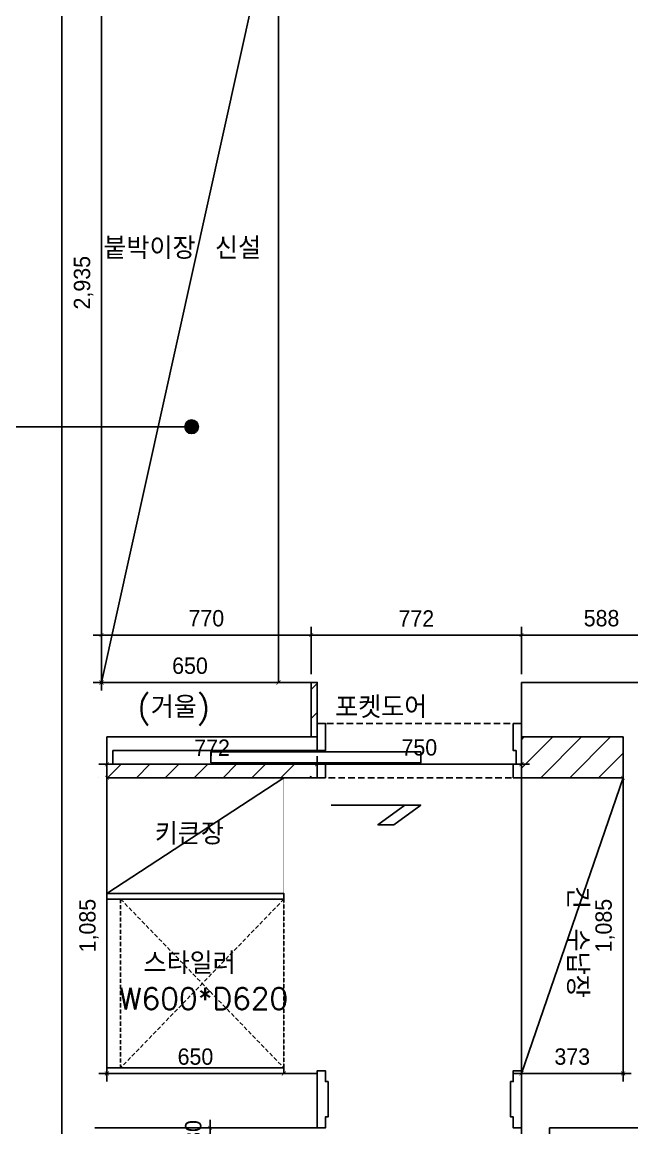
# Model space of a CAD drawing. Header units: inches. Extents: x 4000 to 56200, y 2703 to 36422.
# Drawn here: x 9470 to 11709, y 11211 to 15270 of the extents above; entities that cross this region are included whole.
import ezdxf

# ---------------------------------------------------------------- set-up
doc = ezdxf.new("R2010")
doc.units = ezdxf.units.IN
doc.header["$LTSCALE"] = 30
doc.header["$MEASUREMENT"] = 0
doc.linetypes.add('DASHED', pattern=[0.75, 0.5, -0.25])
doc.linetypes.add('DH-HID2', pattern=[1.2, 0.8, -0.4])
for name, color, linetype in [('0-ELC TEXT', 7, 'Continuous'), ('03-WAL NEW', 3, 'Continuous'), ('06-C-천장', 4, 'Continuous'), ('06-FUR', 6, 'Continuous'), ('07-DIM', 5, 'Continuous'), ('07-DIM WAL', 5, 'Continuous'), ('CO-DO-FR', 7, 'Continuous'), ('CO-DOOR', 8, 'Continuous'), ('FUR', 8, 'DASHED'), ('도면층2', 2, 'Continuous')]:
    doc.layers.add(name, color=color, linetype=linetype)
doc.styles.add('HY 울릉도 L', font='')
doc.styles.get("Standard").update_dxf_attribs({"font": 'txt.shx', "bigfont": 'whgtxt.shx'})
doc.styles.get('HY 울릉도 L').set_extended_font_data('HY울릉도L')
doc.dimstyles.new('30-', dxfattribs={"dimscale": 30, "dimtxt": 2, "dimasz": 1, "dimexe": 1, "dimexo": 1, "dimgap": 1, "dimtad": 1, "dimdec": 0, "dimrnd": 0.05, "dimdsep": 46, "dimlunit": 6, "dimtxsty": 'HY 울릉도 L', "dimblk": 'ARCHTICK', "dimcen": 2.5, "dimdle": 1, "dimclrd": 133, "dimclre": 133, "dimclrt": 30, "dimadec": 0, "dimazin": 0, "dimtfac": 1, "dimtdec": 0, "dimtix": 1, "dimtmove": 2, "dimatfit": 3, "dimldrblk": 'ARCHTICK', "dimfxl": 1, "dimlwd": -1, "dimlwe": -1, "dimarcsym": 0})
pattern_1 = [(45, (-3561, -18986.44), (-53.03301, 53.03301), [])]

# ---------------------------------------------------------------- blocks, each defined once
blk = doc.blocks.new('도남e편한108-1003')
at = {"layer": '도면층2'}
for p, q in [((13177.7, 37571.9), (13177.7, 25896.9)), ((13322.7, 34966.9), (13322.7, 31831.9)), ((14092.7, 31831.9), (13322.7, 31831.9)), ((14092.7, 31831.9), (14092.7, 31631.9)), ((14864.7, 31831.9), (14864.7, 31631.9)), ((15452.7, 31831.9), (14864.7, 31831.9)), ((14092.7, 31631.9), (13342.7, 31631.9)), ((13342.7, 31631.9), (13342.7, 30396.9)), ((15237.7, 31631.9), (14864.7, 31631.9)), ((15237.7, 30396.9), (15237.7, 31631.9)), ((14114.7, 30396.9), (13342.7, 30396.9)), ((14114.7, 30196.9), (14114.7, 30396.9)), ((14114.7, 30196.9), (14114.7, 30396.9)), ((15237.7, 30396.9), (14864.7, 30396.9)), ((14864.7, 27446.9), (14864.7, 30396.9)), ((14864.7, 30196.9), (14864.7, 30396.9)), ((14114.7, 30196.9), (13297.7, 30196.9)), ((15302.7, 30196.9), (14967.7, 30196.9)), ((14967.7, 30196.9), (14967.7, 27211.9))]:
    blk.add_line(p, q, dxfattribs=at)
blk = doc.blocks.new('_ARCHTICK')
at = {"color": 0, "linetype": 'ByBlock', "const_width": 0.075}
blk.add_lwpolyline([(-0.25, -0.25), (0.25, 0.25)], dxfattribs=at)
blk = doc.blocks.new('*D83')
at = {"layer": '07-DIM', "color": 133, "transparency": 16777216}
for p, q in [((9761.7, 15810.5), (9761.7, 12815.5)), ((9731.7, 15780.5), (9731.7, 15780.5)), ((9731.7, 12845.5), (9731.7, 12845.5))]:
    blk.add_line(p, q, dxfattribs=at)
at = {"layer": 'Defpoints', "color": 0, "transparency": 16777216}
for p in [(9761.7, 15780.5), (9761.7, 12845.5), (9761.7, 12845.5)]:
    blk.add_point(p, dxfattribs=at)
at = {"layer": '07-DIM', "color": 133, "transparency": 16777216, "xscale": 30, "yscale": 30, "zscale": 30}
for p, rotation in [((9761.7, 15780.5), 90), ((9761.7, 12845.5), 270)]:
    blk.add_blockref('_ARCHTICK', p, dxfattribs=dict(at, rotation=rotation))
at = {"layer": '07-DIM', "color": 30, "transparency": 16777216, "insert": (9695.7, 14313), "char_height": 60, "attachment_point": 5, "rotation": 90, "style": 'HY 울릉도 L'}
blk.add_mtext('2,935', dxfattribs=at)
blk = doc.blocks.new('*D84')
at = {"layer": '07-DIM', "color": 133, "transparency": 16777216}
blk.add_line((9731.7, 12845.5), (10441.7, 12845.5), dxfattribs=at)
at = {"layer": 'Defpoints', "color": 0, "transparency": 16777216}
for p in [(9761.7, 12845.5), (10411.7, 12845.5), (10411.7, 12845.5)]:
    blk.add_point(p, dxfattribs=at)
at = {"layer": '07-DIM', "color": 133, "transparency": 16777216, "xscale": 30, "yscale": 30, "zscale": 30, "rotation": 180}
blk.add_blockref('_ARCHTICK', (9761.7, 12845.5), dxfattribs=at)
at = {"layer": '07-DIM', "color": 133, "transparency": 16777216, "xscale": 30, "yscale": 30, "zscale": 30}
blk.add_blockref('_ARCHTICK', (10411.7, 12845.5), dxfattribs=at)
at = {"layer": '07-DIM', "color": 30, "transparency": 16777216, "insert": (10086.7, 12906.8), "char_height": 60, "attachment_point": 5, "style": 'HY 울릉도 L'}
blk.add_mtext('650', dxfattribs=at)
blk = doc.blocks.new('*D85')
at = {"layer": '07-DIM', "color": 133, "transparency": 16777216}
for p, q in [((9781.7, 12525.5), (9781.7, 11380.5)), ((9751.7, 12495.5), (9751.7, 12495.5)), ((9751.7, 11410.5), (9751.7, 11410.5))]:
    blk.add_line(p, q, dxfattribs=at)
at = {"layer": 'Defpoints', "color": 0, "transparency": 16777216}
for p in [(9781.7, 12495.5), (9781.7, 11410.5), (9781.7, 11410.5)]:
    blk.add_point(p, dxfattribs=at)
at = {"layer": '07-DIM', "color": 133, "transparency": 16777216, "xscale": 30, "yscale": 30, "zscale": 30}
for p, rotation in [((9781.7, 12495.5), 90), ((9781.7, 11410.5), 270)]:
    blk.add_blockref('_ARCHTICK', p, dxfattribs=dict(at, rotation=rotation))
at = {"layer": '07-DIM', "color": 30, "transparency": 16777216, "insert": (9715.7, 11953), "char_height": 60, "attachment_point": 5, "rotation": 90, "style": 'HY 울릉도 L'}
blk.add_mtext('1,085', dxfattribs=at)
blk = doc.blocks.new('*D86')
at = {"layer": '07-DIM', "color": 133, "transparency": 16777216}
for p, q in [((9751.7, 11410.5), (10461.7, 11410.5)), ((9781.7, 11440.5), (9781.7, 11440.5)), ((10431.7, 11440.5), (10431.7, 11440.5))]:
    blk.add_line(p, q, dxfattribs=at)
at = {"layer": 'Defpoints', "color": 0, "transparency": 16777216}
for p in [(9781.7, 11410.5), (10431.7, 11410.5), (10431.7, 11410.5)]:
    blk.add_point(p, dxfattribs=at)
at = {"layer": '07-DIM', "color": 133, "transparency": 16777216, "xscale": 30, "yscale": 30, "zscale": 30, "rotation": 180}
blk.add_blockref('_ARCHTICK', (9781.7, 11410.5), dxfattribs=at)
at = {"layer": '07-DIM', "color": 133, "transparency": 16777216, "xscale": 30, "yscale": 30, "zscale": 30}
blk.add_blockref('_ARCHTICK', (10431.7, 11410.5), dxfattribs=at)
at = {"layer": '07-DIM', "color": 30, "transparency": 16777216, "insert": (10106.7, 11471.8), "char_height": 60, "attachment_point": 5, "style": 'HY 울릉도 L'}
blk.add_mtext('650', dxfattribs=at)
blk = doc.blocks.new('*D87')
at = {"layer": '07-DIM', "color": 133, "transparency": 16777216}
for p, q in [((11706.7, 11410.5), (11273.7, 11410.5)), ((11303.7, 11440.5), (11303.7, 11440.5)), ((11676.7, 11440.5), (11676.7, 11440.5))]:
    blk.add_line(p, q, dxfattribs=at)
at = {"layer": 'Defpoints', "color": 0, "transparency": 16777216}
for p in [(11303.7, 11410.5), (11303.7, 11410.5), (11676.7, 11410.5)]:
    blk.add_point(p, dxfattribs=at)
at = {"layer": '07-DIM', "color": 133, "transparency": 16777216, "xscale": 30, "yscale": 30, "zscale": 30, "rotation": 180}
blk.add_blockref('_ARCHTICK', (11303.7, 11410.5), dxfattribs=at)
at = {"layer": '07-DIM', "color": 133, "transparency": 16777216, "xscale": 30, "yscale": 30, "zscale": 30}
blk.add_blockref('_ARCHTICK', (11676.7, 11410.5), dxfattribs=at)
at = {"layer": '07-DIM', "color": 30, "transparency": 16777216, "insert": (11490.2, 11471.9), "char_height": 60, "attachment_point": 5, "style": 'HY 울릉도 L'}
blk.add_mtext('373', dxfattribs=at)
blk = doc.blocks.new('*D88')
at = {"layer": '07-DIM', "color": 133, "transparency": 16777216}
for p, q in [((11676.7, 12525.5), (11676.7, 11380.5)), ((11646.7, 12495.5), (11646.7, 12495.5)), ((11646.7, 11410.5), (11646.7, 11410.5))]:
    blk.add_line(p, q, dxfattribs=at)
at = {"layer": 'Defpoints', "color": 0, "transparency": 16777216}
for p in [(11676.7, 12495.5), (11676.7, 11410.5), (11676.7, 11410.5)]:
    blk.add_point(p, dxfattribs=at)
at = {"layer": '07-DIM', "color": 133, "transparency": 16777216, "xscale": 30, "yscale": 30, "zscale": 30}
for p, rotation in [((11676.7, 12495.5), 90), ((11676.7, 11410.5), 270)]:
    blk.add_blockref('_ARCHTICK', p, dxfattribs=dict(at, rotation=rotation))
at = {"layer": '07-DIM', "color": 30, "transparency": 16777216, "insert": (11610.7, 11953), "char_height": 60, "attachment_point": 5, "rotation": 90, "style": 'HY 울릉도 L'}
blk.add_mtext('1,085', dxfattribs=at)
blk = doc.blocks.new('*D92')
at = {"layer": '07-DIM', "color": 133, "transparency": 16777216}
for p, q in [((10531.7, 12875.5), (10531.7, 13049.8)), ((11303.7, 12875.5), (11303.7, 13049.8)), ((11333.7, 13019.8), (10501.7, 13019.8))]:
    blk.add_line(p, q, dxfattribs=at)
at = {"layer": 'Defpoints', "color": 0, "transparency": 16777216}
for p in [(10531.7, 13019.8), (10531.7, 12845.5), (11303.7, 12845.5)]:
    blk.add_point(p, dxfattribs=at)
at = {"layer": '07-DIM', "color": 133, "transparency": 16777216, "xscale": 30, "yscale": 30, "zscale": 30, "rotation": 180}
blk.add_blockref('_ARCHTICK', (10531.7, 13019.8), dxfattribs=at)
at = {"layer": '07-DIM', "color": 133, "transparency": 16777216, "xscale": 30, "yscale": 30, "zscale": 30}
blk.add_blockref('_ARCHTICK', (11303.7, 13019.8), dxfattribs=at)
at = {"layer": '07-DIM', "color": 30, "transparency": 16777216, "insert": (10917.7, 13080.5), "char_height": 60, "attachment_point": 5, "style": 'HY 울릉도 L'}
blk.add_mtext('772', dxfattribs=at)
blk = doc.blocks.new('*D93')
at = {"layer": '07-DIM', "color": 133, "transparency": 16777216}
for p, q in [((9761.7, 12875.5), (9761.7, 13049.8)), ((10531.7, 12875.5), (10531.7, 13049.8)), ((10561.7, 13019.8), (9731.7, 13019.8))]:
    blk.add_line(p, q, dxfattribs=at)
at = {"layer": 'Defpoints', "color": 0, "transparency": 16777216}
for p in [(9761.7, 13019.8), (9761.7, 12845.5), (10531.7, 12845.5)]:
    blk.add_point(p, dxfattribs=at)
at = {"layer": '07-DIM', "color": 133, "transparency": 16777216, "xscale": 30, "yscale": 30, "zscale": 30, "rotation": 180}
blk.add_blockref('_ARCHTICK', (9761.7, 13019.8), dxfattribs=at)
at = {"layer": '07-DIM', "color": 133, "transparency": 16777216, "xscale": 30, "yscale": 30, "zscale": 30}
blk.add_blockref('_ARCHTICK', (10531.7, 13019.8), dxfattribs=at)
at = {"layer": '07-DIM', "color": 30, "transparency": 16777216, "insert": (10146.7, 13081), "char_height": 60, "attachment_point": 5, "style": 'HY 울릉도 L'}
blk.add_mtext('770', dxfattribs=at)
blk = doc.blocks.new('*D94')
at = {"layer": '07-DIM', "color": 133, "transparency": 16777216}
for p, q in [((11303.7, 12875.5), (11303.7, 13049.8)), ((11891.7, 12875.5), (11891.7, 13049.8)), ((11273.7, 13019.8), (11921.7, 13019.8))]:
    blk.add_line(p, q, dxfattribs=at)
at = {"layer": 'Defpoints', "color": 0, "transparency": 16777216}
for p in [(11891.7, 13019.8), (11303.7, 12845.5), (11891.7, 12845.5)]:
    blk.add_point(p, dxfattribs=at)
at = {"layer": '07-DIM', "color": 133, "transparency": 16777216, "xscale": 30, "yscale": 30, "zscale": 30, "rotation": 180}
blk.add_blockref('_ARCHTICK', (11303.7, 13019.8), dxfattribs=at)
at = {"layer": '07-DIM', "color": 133, "transparency": 16777216, "xscale": 30, "yscale": 30, "zscale": 30}
blk.add_blockref('_ARCHTICK', (11891.7, 13019.8), dxfattribs=at)
at = {"layer": '07-DIM', "color": 30, "transparency": 16777216, "insert": (11597.7, 13081.1), "char_height": 60, "attachment_point": 5, "style": 'HY 울릉도 L'}
blk.add_mtext('588', dxfattribs=at)
blk = doc.blocks.new('*D114')
at = {"layer": '07-DIM', "color": 133, "transparency": 16777216}
for p, q in [((10130.2, 11210.5), (10130.2, 11210.5)), ((10160.2, 11150.5), (10160.2, 11240.5)), ((10130.2, 11180.5), (10130.2, 11180.5))]:
    blk.add_line(p, q, dxfattribs=at)
at = {"layer": 'Defpoints', "color": 0, "transparency": 16777216}
for p in [(10160.2, 11210.5), (10160.2, 11210.5), (10160.2, 11180.5)]:
    blk.add_point(p, dxfattribs=at)
at = {"layer": '07-DIM', "color": 133, "transparency": 16777216, "xscale": 30, "yscale": 30, "zscale": 30}
for p, rotation in [((10160.2, 11210.5), 270), ((10160.2, 11180.5), 90)]:
    blk.add_blockref('_ARCHTICK', p, dxfattribs=dict(at, rotation=rotation))
at = {"layer": '07-DIM', "color": 30, "transparency": 16777216, "insert": (10098.8, 11195.5), "char_height": 60, "attachment_point": 5, "rotation": 90, "style": 'HY 울릉도 L'}
blk.add_mtext('30', dxfattribs=at)
blk = doc.blocks.new('D-105')
at = {"layer": 'CO-DO-FR'}
for points in [[(150, 200), (180, 200), (180, 100), (150, 100)], [(870, 200), (900, 200), (900, 0), (870, 0), (870, 50), (880, 50), (880, 100), (870, 100), (870, 200)], [(150, 50), (180, 50), (180, 0), (150, 0)]]:
    blk.add_lwpolyline(points, close=True, dxfattribs=at)
blk.add_lwpolyline([(180, 100), (-600, 100), (-600, 50), (180, 50)], dxfattribs=at)
at = {"layer": 'CO-DOOR', "color": 251, "linetype": 'DH-HID2'}
blk.add_lwpolyline([(150, 100), (150, 200), (900, 200), (900, 0), (150, 0), (150, 50)], dxfattribs=at)
at = {"layer": 'CO-DOOR'}
blk.add_lwpolyline([(-240, 55), (530, 55), (530, 95), (-240, 95)], close=True, dxfattribs=at)
at = {"layer": 'CO-DOOR', "color": 1}
blk.add_lwpolyline([(200.8, -100), (530, -100), (431.4, -172.3), (373, -172.3), (471.7, -100), (200.8, -100)], close=True, dxfattribs=at)
blk = doc.blocks.new('*D219')
at = {"layer": '07-DIM WAL', "color": 133, "transparency": 16777216}
for p, q in [((10523.7, 12545.5), (11333.7, 12545.5)), ((10553.7, 12525.5), (10553.7, 12575.5)), ((11303.7, 12525.5), (11303.7, 12575.5))]:
    blk.add_line(p, q, dxfattribs=at)
at = {"layer": 'Defpoints', "color": 0, "transparency": 16777216}
for p in [(11303.7, 12545.5), (10553.7, 12495.5), (11303.7, 12495.5)]:
    blk.add_point(p, dxfattribs=at)
at = {"layer": '07-DIM WAL', "color": 133, "transparency": 16777216, "xscale": 30, "yscale": 30, "zscale": 30, "rotation": 180}
blk.add_blockref('_ARCHTICK', (10553.7, 12545.5), dxfattribs=at)
at = {"layer": '07-DIM WAL', "color": 133, "transparency": 16777216, "xscale": 30, "yscale": 30, "zscale": 30}
blk.add_blockref('_ARCHTICK', (11303.7, 12545.5), dxfattribs=at)
at = {"layer": '07-DIM WAL', "color": 30, "transparency": 16777216, "insert": (10928.7, 12606.8), "char_height": 60, "attachment_point": 5, "style": 'HY 울릉도 L'}
blk.add_mtext('750', dxfattribs=at)
blk = doc.blocks.new('*D220')
at = {"layer": '07-DIM WAL', "color": 133, "transparency": 16777216}
for p, q in [((10583.7, 12545.5), (9751.7, 12545.5)), ((9781.7, 12575.5), (9781.7, 12575.5)), ((10553.7, 12575.5), (10553.7, 12575.5))]:
    blk.add_line(p, q, dxfattribs=at)
at = {"layer": 'Defpoints', "color": 0, "transparency": 16777216}
for p in [(9781.7, 12545.5), (9781.7, 12545.5), (10553.7, 12545.5)]:
    blk.add_point(p, dxfattribs=at)
at = {"layer": '07-DIM WAL', "color": 133, "transparency": 16777216, "xscale": 30, "yscale": 30, "zscale": 30, "rotation": 180}
blk.add_blockref('_ARCHTICK', (9781.7, 12545.5), dxfattribs=at)
at = {"layer": '07-DIM WAL', "color": 133, "transparency": 16777216, "xscale": 30, "yscale": 30, "zscale": 30}
blk.add_blockref('_ARCHTICK', (10553.7, 12545.5), dxfattribs=at)
at = {"layer": '07-DIM WAL', "color": 30, "transparency": 16777216, "insert": (10167.7, 12606.2), "char_height": 60, "attachment_point": 5, "style": 'HY 울릉도 L'}
blk.add_mtext('772', dxfattribs=at)

msp = doc.modelspace()

# ---------------------------------------------------------------- hatches: boundary and pattern name
at = {"layer": '0-ELC TEXT'}
h = msp.add_hatch(color=256, dxfattribs=at)
h.dxf.hatch_style = 1
edge = h.paths.add_edge_path()
edge.add_arc((10092.6, 13784.3), 25, 90, 450)
at = {"layer": '03-WAL NEW'}
h = msp.add_hatch(dxfattribs=at)
h.set_pattern_fill('ANSI31', color=256, scale=600)
h.set_pattern_definition(pattern_1)
h.paths.add_polyline_path([(10531.7, 12845.5), (10553.7, 12845.5), (10553.7, 12645.5), (10531.7, 12645.5)])
h = msp.add_hatch(dxfattribs=at)
h.set_pattern_fill('ANSI31', color=256, scale=600)
h.set_pattern_definition(pattern_1)
h.paths.add_polyline_path([(10531.7, 12545.5), (9781.7, 12545.5), (9781.7, 12495.5), (10531.7, 12495.5)])
h.paths.add_polyline_path([(11303.7, 12645.5), (11676.7, 12645.5), (11676.7, 12495.5), (11303.7, 12495.5)])

# ---------------------------------------------------------------- linework, layer by layer
at = {"layer": '0-ELC TEXT'}
msp.add_line((8930.2, 13784.3), (10092.6, 13784.3), dxfattribs=at)
msp.add_circle((10092.6, 13784.3), 25, dxfattribs=at)
at = {"layer": '03-WAL NEW'}
for points in [[(10531.7, 12845.5), (10553.7, 12845.5), (10553.7, 12645.5), (10531.7, 12645.5)], [(11303.7, 12645.5), (11676.7, 12645.5), (11676.7, 12495.5), (11303.7, 12495.5)], [(10553.7, 12545.5), (9781.7, 12545.5), (9781.7, 12495.5), (10553.7, 12495.5)]]:
    msp.add_lwpolyline(points, close=True, dxfattribs=at)
at = {"layer": '06-FUR'}
for p, q in [((9761.7, 15780.5), (9761.7, 12845.5)), ((9761.7, 12845.5), (10411.7, 15780.5)), ((10411.7, 12845.5), (10411.7, 15780.5)), ((9761.7, 12845.5), (10411.7, 12845.5)), ((10431.7, 12495.5), (9781.7, 12070.5)), ((11303.7, 11410.5), (11676.7, 12495.5))]:
    msp.add_line(p, q, dxfattribs=at)
at = {"layer": '06-FUR', "const_width": 1}
msp.add_lwpolyline([(9781.7, 12495.5), (10431.7, 12495.5), (10431.7, 11410.5), (9781.7, 11410.5), (9781.7, 12495.5)], dxfattribs=at)
at = {"layer": '06-FUR'}
for points in [[(11303.7, 12495.5), (11676.7, 12495.5), (11676.7, 11410.5), (11303.7, 11410.5)], [(9781.7, 12050.5), (10431.7, 12050.5), (10431.7, 12070.5), (9781.7, 12070.5)], [(9781.7, 11410.5), (10431.7, 11410.5), (10431.7, 11430.5), (9781.7, 11430.5)]]:
    msp.add_lwpolyline(points, close=True, dxfattribs=at)
at = {"layer": 'CO-DO-FR'}
for points in [[(10553.7, 11210.5), (10553.7, 11420.5), (10583.7, 11420.5), (10583.7, 11380.5), (10593.7, 11380.5), (10593.7, 11250.5), (10583.7, 11250.5), (10583.7, 11210.5), (10553.7, 11210.5)], [(11303.7, 11210.5), (11303.7, 11420.5), (11273.7, 11420.5), (11273.7, 11380.5), (11263.7, 11380.5), (11263.7, 11250.5), (11273.7, 11250.5), (11273.7, 11210.5), (11303.7, 11210.5)]]:
    msp.add_lwpolyline(points, close=True, dxfattribs=at)
at = {"layer": 'FUR'}
for p, q in [((10431.7, 12050.5), (9831.7, 11430.5)), ((9831.7, 12050.5), (10431.7, 11430.5))]:
    msp.add_line(p, q, dxfattribs=at)
msp.add_lwpolyline([(9831.7, 11430.5), (10431.7, 11430.5), (10431.7, 12050.5), (9831.7, 12050.5)], close=True, dxfattribs=at)

# ---------------------------------------------------------------- block references
at = {"layer": '06-C-천장'}
msp.add_blockref('도남e편한108-1003', (-3561, -18986.4), dxfattribs=at)
at = {"layer": 'CO-DOOR'}
msp.add_blockref('D-105', (10403.7, 12495.5), dxfattribs=at)

# ---------------------------------------------------------------- texts
at = {"layer": '0-ELC TEXT'}
for s, p in [('붙박이장 신설', (9768.6, 14399.7)), ('(거울)', (9894.4, 12714.8)), ('포켓도어', (10619.4, 12714.5)), ('키큰장', (9957.3, 12250.2)), ('스타일러 ', (9916.2, 11775.1)), ('W600*D620', (9826.6, 11644.8))]:
    msp.add_text(s, height=80, dxfattribs=at).set_placement(p)
msp.add_text('긴 수납장', height=80, rotation=270, dxfattribs=at).set_placement((11470.1, 12098.1))

# ---------------------------------------------------------------- dimensions: what is measured, and where the dimension line sits
at = {"layer": '07-DIM'}
for base, p1, p2, picture, middle in [((9761.7, 12845.5), (9761.7, 15780.5), (9761.7, 12845.5), '*D83', (9695.7, 14313)), ((9781.7, 11410.5), (9781.7, 12495.5), (9781.7, 11410.5), '*D85', (9715.7, 11953)), ((11676.7, 11410.5), (11676.7, 12495.5), (11676.7, 11410.5), '*D88', (11610.7, 11953)), ((10160.2, 11210.5), (10160.2, 11180.5), (10160.2, 11210.5), '*D114', (10098.8, 11195.5))]:
    dim = msp.add_linear_dim(base=base, p1=p1, p2=p2, angle=90, dimstyle='30-', dxfattribs=at)
    dim.commit()
    dim.dimension.update_dxf_attribs({"geometry": picture, "text_midpoint": middle})
for base, p1, p2, picture, middle in [((9761.7, 13019.8), (10531.7, 12845.5), (9761.7, 12845.5), '*D93', (10146.7, 13081)), ((10531.7, 13019.8), (11303.7, 12845.5), (10531.7, 12845.5), '*D92', (10917.7, 13080.5)), ((11891.7, 13019.8), (11303.7, 12845.5), (11891.7, 12845.5), '*D94', (11597.7, 13081.1)), ((10411.7, 12845.5), (9761.7, 12845.5), (10411.7, 12845.5), '*D84', (10086.7, 12906.8)), ((10431.7, 11410.5), (9781.7, 11410.5), (10431.7, 11410.5), '*D86', (10106.7, 11471.8)), ((11303.7, 11410.5), (11676.7, 11410.5), (11303.7, 11410.5), '*D87', (11490.2, 11471.9))]:
    dim = msp.add_linear_dim(base=base, p1=p1, p2=p2, dimstyle='30-', dxfattribs=at)
    dim.commit()
    dim.dimension.update_dxf_attribs({"geometry": picture, "text_midpoint": middle})
at = {"layer": '07-DIM WAL'}
for base, p1, p2, picture, middle in [((9781.7, 12545.5), (10553.7, 12545.5), (9781.7, 12545.5), '*D220', (10167.7, 12606.2)), ((11303.7, 12545.5), (10553.7, 12495.5), (11303.7, 12495.5), '*D219', (10928.7, 12606.8))]:
    dim = msp.add_linear_dim(base=base, p1=p1, p2=p2, dimstyle='30-', dxfattribs=at)
    dim.commit()
    dim.dimension.update_dxf_attribs({"geometry": picture, "text_midpoint": middle})

doc.saveas('drawing.dxf')
